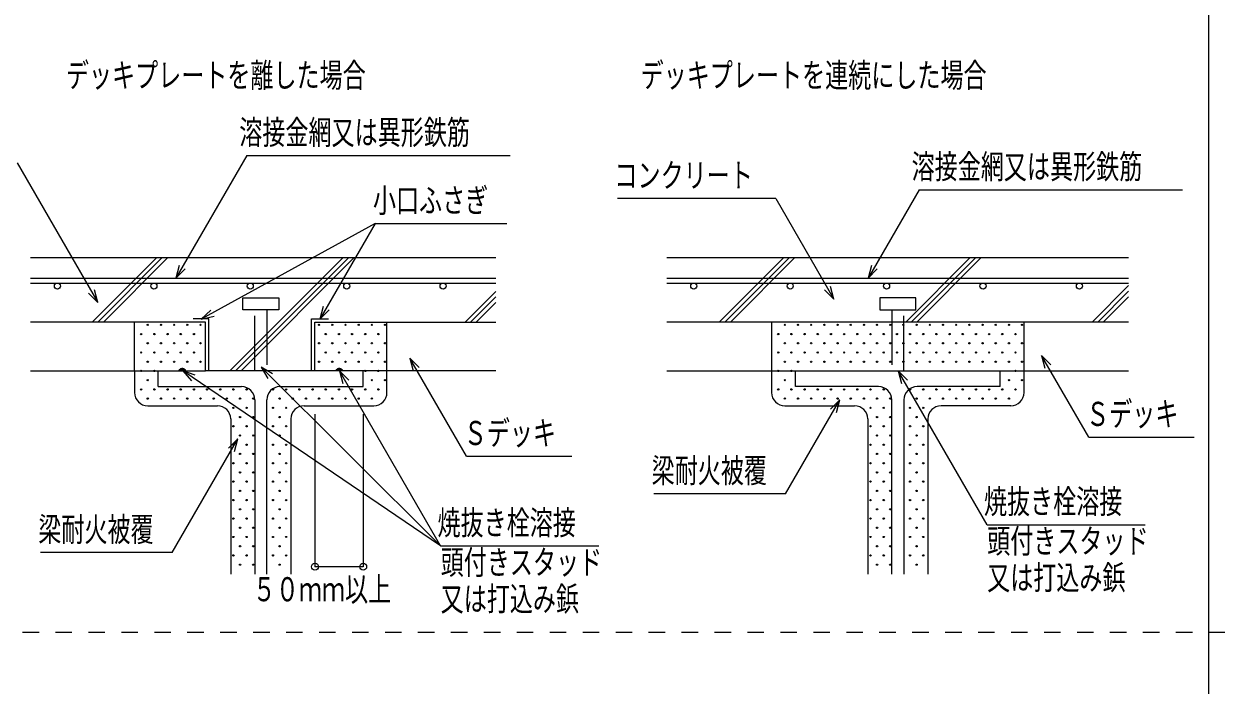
# Model space of a CAD drawing. Units: millimetres on the paper. Extents: x -350 to 350, y -246 to 246.
# Drawn here: x 66.1 to 174.6, y 20.3 to 80.6 of the extents above; entities that cross this region are included whole.
import ezdxf
from ezdxf.enums import TextEntityAlignment as Align

# ---------------------------------------------------------------- set-up
doc = ezdxf.new("R2010")
doc.units = ezdxf.units.MM
doc.linetypes.add('USER1', pattern=[3, 1.5, -1.5])
doc.linetypes.add('USER2', pattern=[7.5, 5, -2.5])
doc.layers.add('0-2_M2-2-0', color=7, linetype='Continuous', lineweight=18)
doc.styles.add('ＭＳ ゴシック', font='')
doc.styles.get('ＭＳ ゴシック').set_extended_font_data('MS Gothic')

msp = doc.modelspace()

# ---------------------------------------------------------------- linework, layer by layer
at = {"layer": '0-2_M2-2-0'}
for p, q in [((173.987, -224.976), (173.987, 222.024)), ((86.384, 68.564), (79.939, 57.4)), ((86.384, 68.564), (110.384, 68.564)), ((65.477, 67.905), (72.826, 55.175)), ((147.595, 65.446), (142.95, 57.4)), ((147.595, 65.446), (171.595, 65.446)), ((134.555, 64.657), (120.155, 64.657)), ((134.555, 64.657), (139.846, 55.492)), ((98.071, 62.372), (82.254, 53.67)), ((98.071, 62.372), (93.047, 53.67)), ((98.071, 62.372), (110.071, 62.372)), ((66.715, 59.273), (109.061, 59.273)), ((78.189, 59.273), (72.321, 53.405)), ((78.698, 59.273), (72.83, 53.405)), ((79.207, 59.273), (73.339, 53.405)), ((95.16, 59.273), (84.863, 48.976)), ((95.669, 59.273), (85.372, 48.976)), ((96.178, 59.273), (85.881, 48.976)), ((124.647, 59.273), (166.681, 59.273)), ((135.279, 59.273), (129.411, 53.405)), ((135.788, 59.273), (129.92, 53.405)), ((136.297, 59.273), (130.429, 53.405)), ((152.249, 59.273), (146.381, 53.405)), ((152.758, 59.273), (146.89, 53.405)), ((153.267, 59.273), (147.399, 53.405)), ((66.715, 57.4), (109.061, 57.4)), ((66.715, 56.957), (109.061, 56.957)), ((124.647, 57.4), (166.681, 57.4)), ((124.647, 56.957), (166.681, 56.957)), ((163.352, 53.405), (166.681, 56.734)), ((106.262, 53.405), (109.061, 56.204)), ((106.771, 53.405), (109.061, 55.695)), ((163.861, 53.405), (166.681, 56.225)), ((164.37, 53.405), (166.681, 55.715)), ((107.28, 53.405), (109.061, 55.185)), ((82.624, 53.405), (66.715, 53.405)), ((82.933, 53.714), (81.501, 53.714)), ((82.624, 48.976), (82.624, 53.405)), ((82.933, 48.976), (82.933, 53.714)), ((92.294, 53.714), (93.83, 53.714)), ((92.294, 48.976), (92.294, 53.714)), ((92.603, 48.976), (92.603, 53.405)), ((92.603, 53.405), (109.061, 53.405)), ((166.681, 53.405), (124.647, 53.405)), ((134.175, 53.405), (134.175, 46.984)), ((157.153, 46.984), (157.153, 53.405)), ((106.386, 41.184), (101.231, 50.112)), ((163.049, 42.923), (158.753, 50.365)), ((66.715, 48.976), (82.624, 48.976)), ((76.176, 48.976), (76.176, 46.984)), ((78.337, 47.526), (78.337, 48.976)), ((80.347, 48.976), (80.253, 49.072)), ((80.501, 48.976), (80.345, 49.133)), ((80.656, 48.976), (80.47, 49.164)), ((104.044, 33.017), (80.569, 48.976)), ((80.811, 48.976), (80.642, 49.147)), ((92.603, 48.976), (82.624, 48.976)), ((104.044, 33.017), (87.701, 49.297)), ((109.061, 48.976), (92.603, 48.976)), ((94.519, 48.976), (94.689, 49.147)), ((94.675, 48.976), (94.861, 49.164)), ((94.83, 48.976), (94.985, 49.133)), ((104.044, 33.017), (94.83, 48.976)), ((94.983, 48.976), (95.078, 49.072)), ((96.993, 47.526), (96.993, 48.976)), ((99.154, 46.984), (99.154, 48.976)), ((124.647, 48.976), (166.681, 48.976)), ((136.336, 48.976), (154.992, 48.976)), ((136.336, 47.526), (136.336, 48.976)), ((153.797, 34.95), (145.699, 48.976)), ((154.992, 47.526), (154.992, 48.976)), ((78.337, 47.526), (85.917, 47.526)), ((89.413, 47.526), (96.993, 47.526)), ((143.916, 47.526), (136.336, 47.526)), ((154.992, 47.526), (147.412, 47.526)), ((77.376, 45.784), (83.727, 45.784)), ((87.117, 46.326), (87.117, 30.457)), ((88.213, 30.457), (88.213, 46.326)), ((91.603, 45.784), (97.954, 45.784)), ((135.375, 45.784), (141.726, 45.784)), ((135.444, 37.766), (140.391, 46.335)), ((145.116, 30.457), (145.116, 46.326)), ((146.212, 46.326), (146.212, 30.457)), ((155.953, 45.784), (149.602, 45.784)), ((84.927, 44.584), (84.927, 30.457)), ((90.403, 44.584), (90.403, 30.457)), ((92.603, 45.011), (92.603, 31.129)), ((96.992, 45.011), (96.992, 31.129)), ((142.926, 44.584), (142.926, 30.457)), ((148.402, 44.584), (148.402, 30.457)), ((79.604, 32.407), (85.589, 42.773)), ((163.049, 42.923), (172.649, 42.923)), ((106.386, 41.184), (115.986, 41.184)), ((135.444, 37.766), (123.444, 37.766)), ((153.797, 34.95), (168.197, 34.95)), ((104.044, 33.017), (118.444, 33.017)), ((79.604, 32.407), (67.604, 32.407)), ((96.992, 31.129), (92.603, 31.129)), ((173.987, 25.155), (350.378, 25.155))]:
    msp.add_line(p, q, dxfattribs=at)
at = {"layer": '0-2_M2-2-0', "linetype": 'USER2'}
for p, q in [((86.019, 54.512), (86.019, 55.619)), ((87.117, 48.976), (87.117, 54.512)), ((88.214, 54.512), (88.214, 48.976)), ((145.116, 54.512), (145.116, 48.976)), ((146.213, 48.976), (146.213, 54.512)), ((76.176, 48.976), (76.176, 53.405)), ((99.154, 48.976), (99.154, 53.405))]:
    msp.add_line(p, q, dxfattribs=at)
at = {"layer": '0-2_M2-2-0', "linetype": 'USER1'}
msp.add_line((-0.022, 25.155), (173.987, 25.155), dxfattribs=at)
at = {"layer": '0-2_M2-2-0'}
for points in [[(80.249, 58.56), (79.939, 57.4), (80.787, 58.249)], [(143.261, 58.559), (142.95, 57.4), (143.799, 58.249)], [(138.998, 56.341), (139.846, 55.492), (139.536, 56.651)], [(71.978, 56.023), (72.826, 55.175), (72.516, 56.334)], [(83.12, 54.501), (82.254, 53.67), (83.419, 53.957)], [(93.358, 54.829), (93.047, 53.67), (93.896, 54.519)], [(102.08, 49.263), (101.231, 50.112), (101.542, 48.953)], [(159.601, 49.516), (158.753, 50.365), (159.063, 49.206)], [(80.827, 48.977), (80.822, 49.01), (80.808, 49.042), (80.786, 49.071), (80.755, 49.098), (80.717, 49.122), (80.673, 49.141), (80.624, 49.155), (80.573, 49.163), (80.519, 49.166), (80.466, 49.163), (80.414, 49.155), (80.365, 49.141), (80.322, 49.122), (80.284, 49.098), (80.253, 49.071), (80.23, 49.042), (80.216, 49.01), (80.212, 48.977)], [(81.702, 48.581), (80.569, 48.976), (81.353, 48.068)], [(88.741, 48.699), (87.701, 49.297), (88.303, 48.259)], [(95.119, 48.977), (95.114, 49.01), (95.1, 49.042), (95.078, 49.071), (95.047, 49.098), (95.009, 49.122), (94.965, 49.141), (94.917, 49.155), (94.865, 49.163), (94.811, 49.166), (94.758, 49.163), (94.706, 49.155), (94.658, 49.141), (94.614, 49.122), (94.576, 49.098), (94.545, 49.071), (94.522, 49.042), (94.509, 49.01), (94.504, 48.977)], [(95.678, 48.128), (94.83, 48.976), (95.14, 47.817)], [(146.547, 48.127), (145.699, 48.976), (146.009, 47.817)], [(140.08, 45.176), (140.391, 46.335), (139.542, 45.486)], [(85.279, 41.614), (85.589, 42.773), (84.741, 41.925)]]:
    msp.add_lwpolyline(points, dxfattribs=at)
at = {"layer": '0-2_M2-2-0', "linetype": 'USER2'}
msp.add_lwpolyline([(86.019, 55.619), (89.311, 55.619), (89.311, 54.512), (86.019, 54.512)], dxfattribs=at)
msp.add_lwpolyline([(147.31, 54.512), (147.31, 55.619), (144.018, 55.619), (144.018, 54.512)], close=True, dxfattribs=at)
at = {"layer": '0-2_M2-2-0'}
for centre, radius in [((69.156, 56.684), 0.276), ((77.934, 56.684), 0.276), ((86.712, 56.684), 0.276), ((95.49, 56.684), 0.276), ((104.267, 56.684), 0.276), ((127.089, 56.684), 0.276), ((135.867, 56.684), 0.276), ((144.644, 56.684), 0.276), ((153.422, 56.684), 0.276), ((162.2, 56.684), 0.276), ((77.379, 53.153), 0.06), ((78.579, 53.153), 0.06), ((79.779, 53.153), 0.06), ((80.979, 53.153), 0.06), ((82.179, 53.153), 0.06), ((92.979, 53.153), 0.06), ((94.179, 53.153), 0.06), ((95.379, 53.153), 0.06), ((96.579, 53.153), 0.06), ((97.779, 53.153), 0.06), ((98.979, 53.153), 0.06), ((135.378, 53.153), 0.06), ((136.578, 53.153), 0.06), ((137.778, 53.153), 0.06), ((138.978, 53.153), 0.06), ((140.178, 53.153), 0.06), ((141.378, 53.153), 0.06), ((142.578, 53.153), 0.06), ((143.778, 53.153), 0.06), ((144.978, 53.153), 0.06), ((146.178, 53.153), 0.06), ((147.378, 53.153), 0.06), ((148.578, 53.153), 0.06), ((149.778, 53.153), 0.06), ((150.978, 53.153), 0.06), ((152.178, 53.153), 0.06), ((153.378, 53.153), 0.06), ((154.578, 53.153), 0.06), ((155.778, 53.153), 0.06), ((156.978, 53.153), 0.06), ((76.779, 52.313), 0.06), ((77.979, 52.313), 0.06), ((79.179, 52.313), 0.06), ((80.379, 52.313), 0.06), ((81.579, 52.313), 0.06), ((93.579, 52.313), 0.06), ((94.779, 52.313), 0.06), ((95.979, 52.313), 0.06), ((97.179, 52.313), 0.06), ((98.379, 52.313), 0.06), ((134.778, 52.313), 0.06), ((135.978, 52.313), 0.06), ((137.178, 52.313), 0.06), ((138.378, 52.313), 0.06), ((139.578, 52.313), 0.06), ((140.778, 52.313), 0.06), ((141.978, 52.313), 0.06), ((143.178, 52.313), 0.06), ((144.378, 52.313), 0.06), ((145.578, 52.313), 0.06), ((146.778, 52.313), 0.06), ((147.978, 52.313), 0.06), ((149.178, 52.313), 0.06), ((150.378, 52.313), 0.06), ((151.578, 52.313), 0.06), ((152.778, 52.313), 0.06), ((153.978, 52.313), 0.06), ((155.178, 52.313), 0.06), ((156.378, 52.313), 0.06), ((77.379, 51.473), 0.06), ((78.579, 51.473), 0.06), ((79.779, 51.473), 0.06), ((80.979, 51.473), 0.06), ((82.179, 51.473), 0.06), ((92.979, 51.473), 0.06), ((94.179, 51.473), 0.06), ((95.379, 51.473), 0.06), ((96.579, 51.473), 0.06), ((97.779, 51.473), 0.06), ((98.979, 51.473), 0.06), ((135.378, 51.473), 0.06), ((136.578, 51.473), 0.06), ((137.778, 51.473), 0.06), ((138.978, 51.473), 0.06), ((140.178, 51.473), 0.06), ((141.378, 51.473), 0.06), ((142.578, 51.473), 0.06), ((143.778, 51.473), 0.06), ((144.978, 51.473), 0.06), ((146.178, 51.473), 0.06), ((147.378, 51.473), 0.06), ((148.578, 51.473), 0.06), ((149.778, 51.473), 0.06), ((150.978, 51.473), 0.06), ((152.178, 51.473), 0.06), ((153.378, 51.473), 0.06), ((154.578, 51.473), 0.06), ((155.778, 51.473), 0.06), ((156.978, 51.473), 0.06), ((76.779, 50.633), 0.06), ((77.979, 50.633), 0.06), ((79.179, 50.633), 0.06), ((80.379, 50.633), 0.06), ((81.579, 50.633), 0.06), ((93.579, 50.633), 0.06), ((94.779, 50.633), 0.06), ((95.979, 50.633), 0.06), ((97.179, 50.633), 0.06), ((98.379, 50.633), 0.06), ((134.778, 50.633), 0.06), ((135.978, 50.633), 0.06), ((137.178, 50.633), 0.06), ((138.378, 50.633), 0.06), ((139.578, 50.633), 0.06), ((140.778, 50.633), 0.06), ((141.978, 50.633), 0.06), ((143.178, 50.633), 0.06), ((144.378, 50.633), 0.06), ((145.578, 50.633), 0.06), ((146.778, 50.633), 0.06), ((147.978, 50.633), 0.06), ((149.178, 50.633), 0.06), ((150.378, 50.633), 0.06), ((151.578, 50.633), 0.06), ((152.778, 50.633), 0.06), ((153.978, 50.633), 0.06), ((155.178, 50.633), 0.06), ((156.378, 50.633), 0.06), ((76.779, 48.953), 0.06), ((77.379, 49.793), 0.06), ((77.979, 48.953), 0.06), ((78.579, 49.793), 0.06), ((79.779, 49.793), 0.06), ((80.979, 49.793), 0.06), ((82.179, 49.793), 0.06), ((92.979, 49.793), 0.06), ((94.179, 49.793), 0.06), ((95.379, 49.793), 0.06), ((96.579, 49.793), 0.06), ((97.179, 48.953), 0.06), ((97.779, 49.793), 0.06), ((98.379, 48.953), 0.06), ((98.979, 49.793), 0.06), ((134.778, 48.953), 0.06), ((135.378, 49.793), 0.06), ((135.978, 48.953), 0.06), ((136.578, 49.793), 0.06), ((137.778, 49.793), 0.06), ((138.978, 49.793), 0.06), ((140.178, 49.793), 0.06), ((141.378, 49.793), 0.06), ((142.578, 49.793), 0.06), ((143.778, 49.793), 0.06), ((144.978, 49.793), 0.06), ((146.178, 49.793), 0.06), ((147.378, 49.793), 0.06), ((148.578, 49.793), 0.06), ((149.778, 49.793), 0.06), ((150.978, 49.793), 0.06), ((152.178, 49.793), 0.06), ((153.378, 49.793), 0.06), ((154.578, 49.793), 0.06), ((155.778, 49.793), 0.06), ((156.378, 48.953), 0.06), ((156.978, 49.793), 0.06), ((77.379, 48.113), 0.06), ((97.779, 48.113), 0.06), ((98.979, 48.113), 0.06), ((135.378, 48.113), 0.06), ((155.778, 48.113), 0.06), ((156.978, 48.113), 0.06), ((76.779, 47.273), 0.06), ((77.979, 47.273), 0.06), ((79.179, 47.273), 0.06), ((80.379, 47.273), 0.06), ((81.579, 47.273), 0.06), ((82.779, 47.273), 0.06), ((83.979, 47.273), 0.06), ((85.179, 47.273), 0.06), ((86.379, 47.273), 0.06), ((88.779, 47.273), 0.06), ((89.979, 47.273), 0.06), ((91.179, 47.273), 0.06), ((92.379, 47.273), 0.06), ((93.579, 47.273), 0.06), ((94.779, 47.273), 0.06), ((95.979, 47.273), 0.06), ((97.179, 47.273), 0.06), ((98.379, 47.273), 0.06), ((134.778, 47.273), 0.06), ((135.978, 47.273), 0.06), ((137.178, 47.273), 0.06), ((138.378, 47.273), 0.06), ((139.578, 47.273), 0.06), ((140.778, 47.273), 0.06), ((141.978, 47.273), 0.06), ((143.178, 47.273), 0.06), ((144.378, 47.273), 0.06), ((146.778, 47.273), 0.06), ((147.978, 47.273), 0.06), ((149.178, 47.273), 0.06), ((150.378, 47.273), 0.06), ((151.578, 47.273), 0.06), ((152.778, 47.273), 0.06), ((153.978, 47.273), 0.06), ((155.178, 47.273), 0.06), ((156.378, 47.273), 0.06), ((77.379, 46.433), 0.06), ((78.579, 46.433), 0.06), ((79.779, 46.433), 0.06), ((80.979, 46.433), 0.06), ((82.179, 46.433), 0.06), ((83.379, 46.433), 0.06), ((84.579, 46.433), 0.06), ((85.179, 45.593), 0.06), ((85.779, 46.433), 0.06), ((86.379, 45.593), 0.06), ((86.979, 46.433), 0.06), ((88.779, 45.593), 0.06), ((89.379, 46.433), 0.06), ((89.979, 45.593), 0.06), ((90.579, 46.433), 0.06), ((91.779, 46.433), 0.06), ((92.979, 46.433), 0.06), ((94.179, 46.433), 0.06), ((95.379, 46.433), 0.06), ((96.579, 46.433), 0.06), ((97.779, 46.433), 0.06), ((135.378, 46.433), 0.06), ((136.578, 46.433), 0.06), ((137.778, 46.433), 0.06), ((138.978, 46.433), 0.06), ((140.178, 46.433), 0.06), ((141.378, 46.433), 0.06), ((142.578, 46.433), 0.06), ((143.178, 45.593), 0.06), ((143.778, 46.433), 0.06), ((144.378, 45.593), 0.06), ((144.978, 46.433), 0.06), ((146.778, 45.593), 0.06), ((147.378, 46.433), 0.06), ((147.978, 45.593), 0.06), ((148.578, 46.433), 0.06), ((149.778, 46.433), 0.06), ((150.978, 46.433), 0.06), ((152.178, 46.433), 0.06), ((153.378, 46.433), 0.06), ((154.578, 46.433), 0.06), ((155.778, 46.433), 0.06), ((85.779, 44.753), 0.06), ((86.979, 44.753), 0.06), ((89.379, 44.753), 0.06), ((143.778, 44.753), 0.06), ((144.978, 44.753), 0.06), ((147.378, 44.753), 0.06), ((85.179, 43.913), 0.06), ((86.379, 43.913), 0.06), ((88.779, 43.913), 0.06), ((89.979, 43.913), 0.06), ((143.178, 43.913), 0.06), ((144.378, 43.913), 0.06), ((146.778, 43.913), 0.06), ((147.978, 43.913), 0.06), ((85.779, 43.073), 0.06), ((86.979, 43.073), 0.06), ((89.379, 43.073), 0.06), ((143.778, 43.073), 0.06), ((144.978, 43.073), 0.06), ((147.378, 43.073), 0.06), ((85.179, 42.233), 0.06), ((85.779, 41.393), 0.06), ((86.379, 42.233), 0.06), ((86.979, 41.393), 0.06), ((88.779, 42.233), 0.06), ((89.379, 41.393), 0.06), ((89.979, 42.233), 0.06), ((143.178, 42.233), 0.06), ((143.778, 41.393), 0.06), ((144.378, 42.233), 0.06), ((144.978, 41.393), 0.06), ((146.778, 42.233), 0.06), ((147.378, 41.393), 0.06), ((147.978, 42.233), 0.06), ((85.179, 40.553), 0.06), ((86.379, 40.553), 0.06), ((88.779, 40.553), 0.06), ((89.979, 40.553), 0.06), ((143.178, 40.553), 0.06), ((144.378, 40.553), 0.06), ((146.778, 40.553), 0.06), ((147.978, 40.553), 0.06), ((85.779, 39.713), 0.06), ((86.979, 39.713), 0.06), ((89.379, 39.713), 0.06), ((143.778, 39.713), 0.06), ((144.978, 39.713), 0.06), ((147.378, 39.713), 0.06), ((85.179, 38.873), 0.06), ((85.779, 38.033), 0.06), ((86.379, 38.873), 0.06), ((86.979, 38.033), 0.06), ((88.779, 38.873), 0.06), ((89.379, 38.033), 0.06), ((89.979, 38.873), 0.06), ((143.178, 38.873), 0.06), ((143.778, 38.033), 0.06), ((144.378, 38.873), 0.06), ((144.978, 38.033), 0.06), ((146.778, 38.873), 0.06), ((147.378, 38.033), 0.06), ((147.978, 38.873), 0.06), ((85.179, 37.193), 0.06), ((86.379, 37.193), 0.06), ((88.779, 37.193), 0.06), ((89.979, 37.193), 0.06), ((143.178, 37.193), 0.06), ((144.378, 37.193), 0.06), ((146.778, 37.193), 0.06), ((147.978, 37.193), 0.06), ((85.779, 36.353), 0.06), ((86.979, 36.353), 0.06), ((89.379, 36.353), 0.06), ((143.778, 36.353), 0.06), ((144.978, 36.353), 0.06), ((147.378, 36.353), 0.06), ((85.179, 35.513), 0.06), ((86.379, 35.513), 0.06), ((88.779, 35.513), 0.06), ((89.979, 35.513), 0.06), ((143.178, 35.513), 0.06), ((144.378, 35.513), 0.06), ((146.778, 35.513), 0.06), ((147.978, 35.513), 0.06), ((85.179, 33.833), 0.06), ((85.779, 34.673), 0.06), ((86.379, 33.833), 0.06), ((86.979, 34.673), 0.06), ((88.779, 33.833), 0.06), ((89.379, 34.673), 0.06), ((89.979, 33.833), 0.06), ((143.178, 33.833), 0.06), ((143.778, 34.673), 0.06), ((144.378, 33.833), 0.06), ((144.978, 34.673), 0.06), ((146.778, 33.833), 0.06), ((147.378, 34.673), 0.06), ((147.978, 33.833), 0.06), ((85.779, 32.993), 0.06), ((86.979, 32.993), 0.06), ((89.379, 32.993), 0.06), ((143.778, 32.993), 0.06), ((144.978, 32.993), 0.06), ((147.378, 32.993), 0.06), ((85.179, 32.153), 0.06), ((86.379, 32.153), 0.06), ((88.779, 32.153), 0.06), ((89.979, 32.153), 0.06), ((143.178, 32.153), 0.06), ((144.378, 32.153), 0.06), ((146.778, 32.153), 0.06), ((147.978, 32.153), 0.06), ((85.779, 31.313), 0.06), ((86.979, 31.313), 0.06), ((89.379, 31.313), 0.06), ((92.603, 31.129), 0.315), ((96.992, 31.129), 0.315), ((143.778, 31.313), 0.06), ((144.978, 31.313), 0.06), ((147.378, 31.313), 0.06)]:
    msp.add_circle(centre, radius, dxfattribs=at)
for centre, start, end in [((77.376, 46.984), 180, 270), ((85.917, 46.326), 0, 90), ((89.413, 46.326), 90, 180), ((97.954, 46.984), 270, 0), ((135.375, 46.984), 180, 270), ((143.916, 46.326), 0, 90), ((147.412, 46.326), 90, 180), ((155.953, 46.984), 270, 0), ((83.727, 44.584), 0, 90), ((91.603, 44.584), 90, 180), ((141.726, 44.584), 0, 90), ((149.602, 44.584), 90, 180)]:
    msp.add_arc(centre, 1.2, start, end, dxfattribs=at)

# ---------------------------------------------------------------- texts
at = {"layer": '0-2_M2-2-0', "style": 'ＭＳ ゴシック', "width": 0.7}
for s, p in [('デッキプレートを離した場合', (69.926, 74.127)), ('デッキプレートを連続にした場合', (122.25, 74.127)), ('溶接金網又は異形鉄筋', (85.712, 68.924)), ('溶接金網又は異形鉄筋', (146.923, 65.806)), ('コンクリート', (119.867, 65.017)), ('小口ふさぎ', (97.879, 62.732)), ('Ｓデッキ', (162.809, 43.283)), ('Ｓデッキ', (106.146, 41.544)), ('梁耐火被覆', (123.252, 38.126)), ('焼抜き栓溶接', (153.509, 35.31)), ('梁耐火被覆', (67.412, 32.767)), ('焼抜き栓溶接', (103.756, 33.377)), ('頭付きスタッド', (153.797, 31.708)), ('頭付きスタッド', (104.044, 29.775)), ('又は打込み鋲', (153.797, 28.377)), ('５０ｍｍ以上', (86.938, 27.318)), ('又は打込み鋲', (104.044, 26.443))]:
    msp.add_text(s, height=2.199, dxfattribs=at).set_placement(p, align=Align.BOTTOM_LEFT)

doc.saveas('drawing.dxf')
